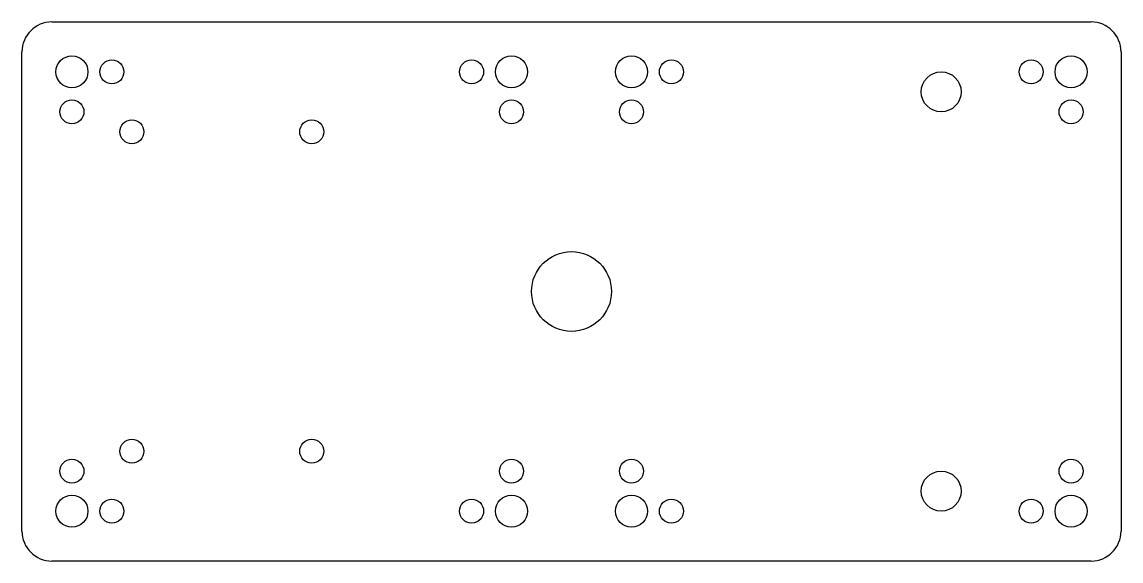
# Model space of a CAD drawing. Extents: x 0 to 110, y 0 to 54.
import ezdxf

# ---------------------------------------------------------------- set-up
doc = ezdxf.new("R2010")
doc.units = 0
doc.layers.get('0').update_dxf_attribs({"linetype": 'continuous'})

# ---------------------------------------------------------------- blocks, each defined once
blk = doc.blocks.new('CUT004')
at = {"color": 0}
for p, q in [((3, 54), (107, 54)), ((0, 3), (0, 51)), ((110, 51), (110, 3)), ((107, 0), (3, 0))]:
    blk.add_line(p, q, dxfattribs=at)
for centre, radius in [((5, 49), 1.6), ((49, 49), 1.6), ((61, 49), 1.6), ((105, 49), 1.6), ((9, 49), 1.2), ((45, 49), 1.2), ((65, 49), 1.2), ((101, 49), 1.2), ((92, 47), 2), ((5, 45), 1.2), ((49, 45), 1.2), ((61, 45), 1.2), ((105, 45), 1.2), ((11, 43), 1.2), ((29, 43), 1.2), ((55, 27), 4), ((11, 11), 1.2), ((29, 11), 1.2), ((5, 9), 1.2), ((49, 9), 1.2), ((61, 9), 1.2), ((105, 9), 1.2), ((92, 7), 2), ((5, 5), 1.6), ((9, 5), 1.2), ((45, 5), 1.2), ((49, 5), 1.6), ((61, 5), 1.6), ((65, 5), 1.2), ((101, 5), 1.2), ((105, 5), 1.6)]:
    blk.add_circle(centre, radius, dxfattribs=at)
for centre, start, end in [((3, 51), 90, -180), ((107, 51), 0, 90), ((3, 3), 180, -90), ((107, 3), -90, 0)]:
    blk.add_arc(centre, 3, start, end, dxfattribs=at)

msp = doc.modelspace()

# ---------------------------------------------------------------- block references
at = {"color": 0}
msp.add_blockref('CUT004', (0, 0), dxfattribs=at)

doc.saveas('drawing.dxf')
